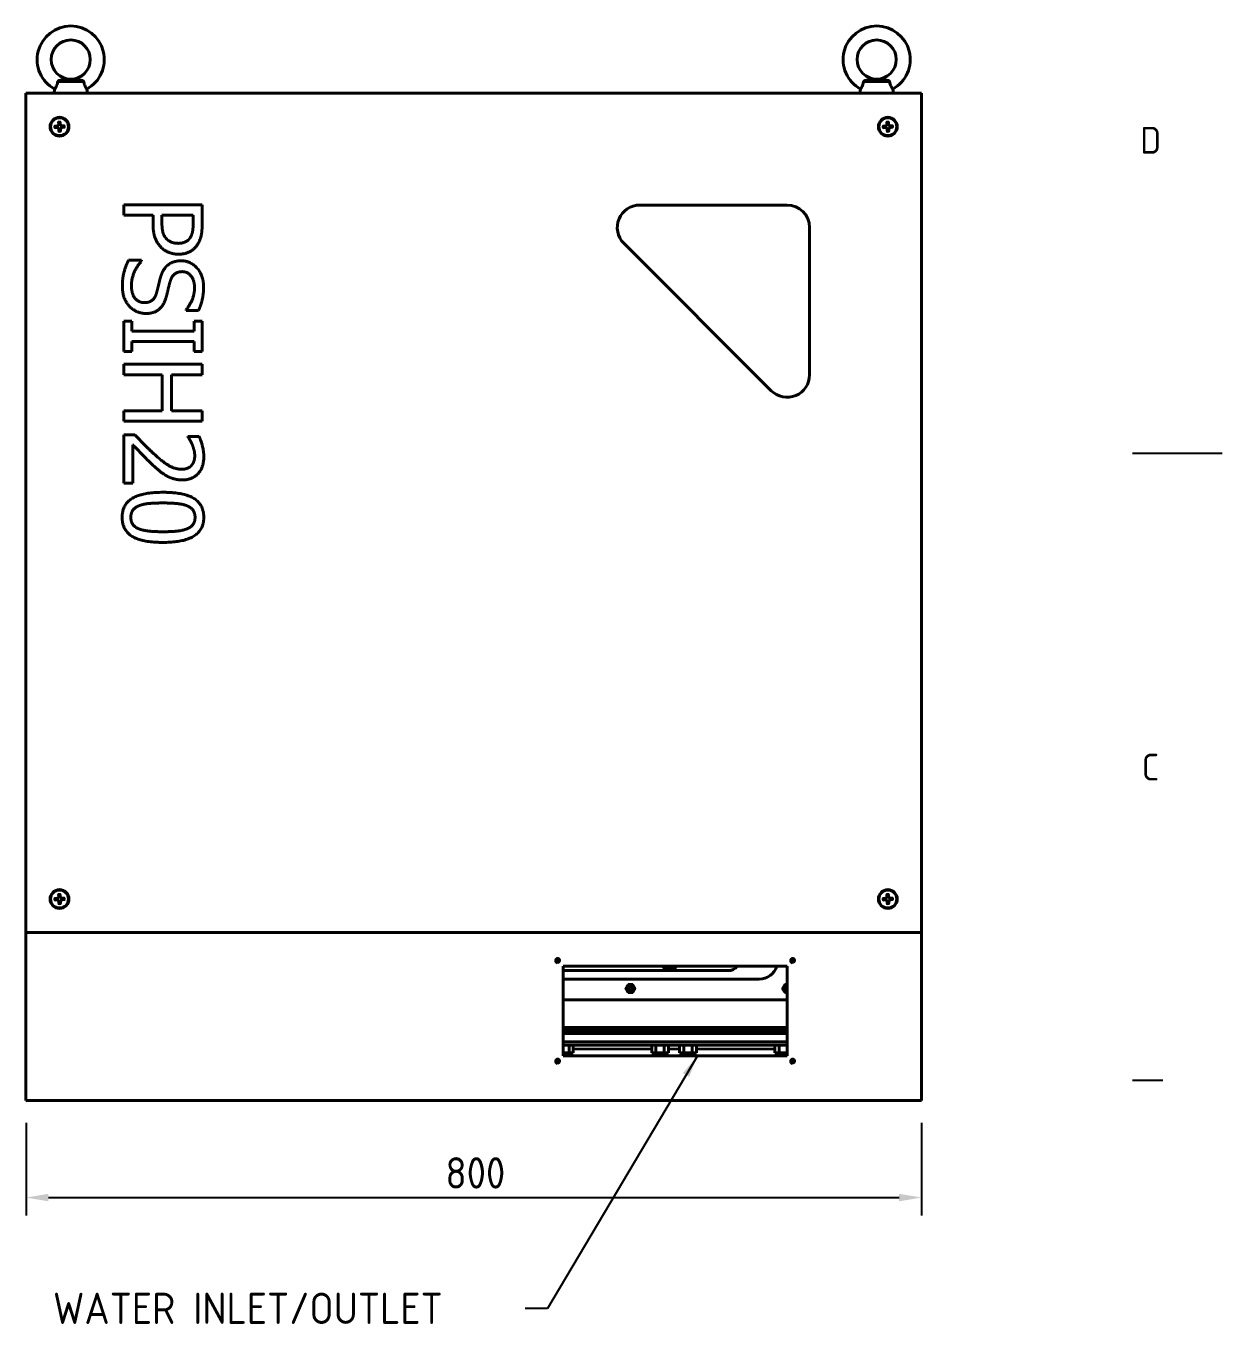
# Model space of a CAD drawing. Header units: millimetres. Extents: x 0 to 4752, y 0 to 3360.
# Drawn here: x 3683 to 4752, y 902 to 2062 of the extents above; entities that cross this region are included whole.
import ezdxf

# ---------------------------------------------------------------- set-up
doc = ezdxf.new("R2010")
doc.units = ezdxf.units.MM
doc.header["$LTSCALE"] = 8
doc.layers.get('0').update_dxf_attribs({"color": 3, "lineweight": 25})
for name, color, linetype, lineweight in [('가시적인 것(ISO)', 3, 'Continuous', 40), ('가시적인 좁은 것(ISO)', 3, 'Continuous', 35), ('경계(ISO)', 7, 'Continuous', 25), ('기호(ISO)', 5, 'Continuous', 25), ('치수(ISO)', 2, 'Continuous', 25)]:
    doc.layers.add(name, color=color, linetype=linetype, lineweight=lineweight)
doc.styles.add('문자 텍스트_PSTEK_POSCO', font='isocp.shx')
doc.styles.add('치수 텍스트_PSTEK_POSCO', font='isocp.shx')
doc.dimstyles.new('치수_PSTEK_POSCO', dxfattribs={"dimscale": 8, "dimtxt": 3.5, "dimasz": 2.5, "dimexe": 2, "dimexo": 2.5, "dimgap": 1, "dimtad": 1, "dimrnd": 1e-08, "dimdsep": 46, "dimtxsty": '치수 텍스트_PSTEK_POSCO', "dimcen": 0.09, "dimdle": 10, "dimclrd": 7, "dimclre": 7, "dimclrt": 2, "dimadec": 1, "dimazin": 2, "dimtfac": 1, "dimtmove": 0, "dimatfit": 3, "dimfxl": 0, "dimtolj": 1, "dimlwd": -1, "dimlwe": -1, "dimarcsym": 0})
doc.dimstyles.new('치수_PSTEK_POSCO$7', dxfattribs={"dimscale": 8, "dimtxt": 3.5, "dimasz": 2.5, "dimexe": 2, "dimexo": 2.5, "dimgap": 1, "dimtad": 1, "dimrnd": 1e-08, "dimdsep": 46, "dimtxsty": '치수 텍스트_PSTEK_POSCO', "dimcen": 0.09, "dimdle": 10, "dimclrd": 7, "dimclre": 7, "dimclrt": 2, "dimadec": 1, "dimazin": 2, "dimtfac": 1, "dimtmove": 0, "dimatfit": 3, "dimfxl": 0, "dimtolj": 1, "dimlwd": -1, "dimlwe": -1, "dimarcsym": 0})

# ---------------------------------------------------------------- blocks, each defined once
blk = doc.blocks.new('경계 Default Border')
at = {"layer": '경계(ISO)'}
blk.add_line((584, 140), (587.4, 140), dxfattribs=at)
at = {"layer": '경계(ISO)', "flags": 128}
blk.add_lwpolyline([(594, 210), (584, 210)], dxfattribs=at)
at = {"layer": '경계(ISO)', "color": 2, "char_height": 3, "attachment_point": 7, "style": '문자 텍스트_PSTEK_POSCO'}
for s, insert in [('D', (584.88, 243.47)), ('C', (585.04, 173.47))]:
    blk.add_mtext(s, dxfattribs=dict(at, insert=insert))
blk = doc.blocks.new('*D31')
at = {"layer": 'Defpoints', "color": 0}
for p in [(3683.5, 1101.9), (4483.5, 1101.9), (4483.5, 1015.2)]:
    blk.add_point(p, dxfattribs=at)
at = {"layer": '치수(ISO)', "color": 7}
for p, q in [((3683.5, 1081.9), (3683.5, 999.2)), ((4483.5, 1081.9), (4483.5, 999.2)), ((3703.5, 1015.2), (4463.5, 1015.2))]:
    blk.add_line(p, q, dxfattribs=at)
for points in [[(3703.5, 1018.5), (3703.5, 1011.8), (3683.5, 1015.2)], [(4463.5, 1018.5), (4463.5, 1011.8), (4483.5, 1015.2)]]:
    blk.add_solid(points, dxfattribs=at)
at = {"layer": '치수(ISO)', "color": 2, "insert": (4058.2, 1037.2), "char_height": 28, "attachment_point": 4, "style": '치수 텍스트_PSTEK_POSCO'}
blk.add_mtext('\\A1;800', dxfattribs=at)

msp = doc.modelspace()

# ---------------------------------------------------------------- linework, layer by layer
at = {"layer": '가시적인 것(ISO)'}
for p, q in [((4483.455, 2001.882), (3683.455, 2001.882)), ((3683.455, 2001.882), (3683.455, 1251.882)), ((3709.1, 2005.539), (3708.455, 2001.882)), ((3737.81, 2005.539), (3738.455, 2001.882)), ((4429.1, 2005.539), (4428.455, 2001.882)), ((4457.81, 2005.539), (4458.455, 2001.882)), ((4483.455, 1251.882), (4483.455, 2001.882)), ((3709.331, 1971.149), (3709.285, 1972.284)), ((3709.422, 1972.431), (3711.633, 1972.52)), ((3710.994, 1971.087), (3710.939, 1972.478)), ((3712.674, 1973.647), (3712.585, 1975.858)), ((3712.66, 1974.342), (3714.05, 1974.398)), ((3712.721, 1976.006), (3713.856, 1976.051)), ((3714.004, 1975.915), (3714.092, 1973.704)), ((3715.22, 1972.663), (3717.431, 1972.752)), ((3715.915, 1972.677), (3715.971, 1971.286)), ((3717.579, 1972.615), (3717.624, 1971.48)), ((4449.331, 1971.149), (4449.285, 1972.284)), ((4449.422, 1972.431), (4451.633, 1972.52)), ((4450.994, 1971.087), (4450.939, 1972.478)), ((4452.674, 1973.647), (4452.585, 1975.858)), ((4452.66, 1974.342), (4454.05, 1974.398)), ((4452.721, 1976.006), (4453.856, 1976.051)), ((4454.004, 1975.915), (4454.092, 1973.704)), ((4455.22, 1972.663), (4457.431, 1972.752)), ((4455.915, 1972.677), (4455.971, 1971.286)), ((4457.579, 1972.615), (4457.624, 1971.48)), ((3711.69, 1971.101), (3709.478, 1971.012)), ((3712.905, 1967.849), (3712.817, 1970.06)), ((3714.249, 1969.422), (3712.859, 1969.366)), ((3714.188, 1967.758), (3713.053, 1967.713)), ((3714.236, 1970.117), (3714.324, 1967.906)), ((3717.488, 1971.333), (3715.276, 1971.244)), ((4451.69, 1971.101), (4449.478, 1971.012)), ((4452.905, 1967.849), (4452.817, 1970.06)), ((4454.249, 1969.422), (4452.859, 1969.366)), ((4454.188, 1967.758), (4453.053, 1967.713)), ((4454.236, 1970.117), (4454.324, 1967.906)), ((4457.488, 1971.333), (4455.276, 1971.244)), ((3770.868, 1902.224), (3770.868, 1892.921)), ((3840.868, 1902.224), (3770.868, 1902.224)), ((3840.868, 1884.639), (3840.868, 1902.224)), ((3770.868, 1892.921), (3796.962, 1892.921)), ((3796.962, 1892.921), (3796.962, 1885.036)), ((3804.904, 1886.568), (3804.904, 1892.921)), ((3804.904, 1892.921), (3832.813, 1892.921)), ((3832.813, 1892.921), (3832.813, 1885.206)), ((4231.739, 1901.882), (4363.455, 1901.882)), ((4383.455, 1881.882), (4383.455, 1750.166)), ((4349.313, 1736.024), (4217.597, 1867.74)), ((3786.752, 1852.589), (3775.066, 1852.589)), ((3786.752, 1851.908), (3786.752, 1852.589)), ((3778.016, 1798.245), (3770.868, 1798.245)), ((3770.868, 1798.245), (3770.868, 1771.13)), ((3778.016, 1789.339), (3778.016, 1798.245)), ((3826.46, 1808.399), (3826.46, 1807.719)), ((3826.46, 1807.719), (3837.578, 1807.719)), ((3833.721, 1798.245), (3833.721, 1789.339)), ((3840.868, 1798.245), (3833.721, 1798.245)), ((3840.868, 1771.13), (3840.868, 1798.245)), ((3833.721, 1789.339), (3778.016, 1789.339)), ((3778.016, 1780.036), (3833.721, 1780.036)), ((3778.016, 1771.13), (3778.016, 1780.036)), ((3833.721, 1780.036), (3833.721, 1771.13)), ((3770.868, 1771.13), (3778.016, 1771.13)), ((3833.721, 1771.13), (3840.868, 1771.13)), ((3770.868, 1759.615), (3770.868, 1750.312)), ((3840.868, 1759.615), (3770.868, 1759.615)), ((3840.868, 1750.312), (3840.868, 1759.615)), ((3770.868, 1750.312), (3805.131, 1750.312)), ((3805.131, 1750.312), (3805.131, 1718.091)), ((3813.413, 1750.312), (3840.868, 1750.312)), ((3813.413, 1718.091), (3813.413, 1750.312)), ((3805.131, 1718.091), (3770.868, 1718.091)), ((3770.868, 1718.091), (3770.868, 1708.788)), ((3840.868, 1718.091), (3813.413, 1718.091)), ((3840.868, 1708.788), (3840.868, 1718.091)), ((3770.868, 1708.788), (3840.868, 1708.788)), ((3780.795, 1696.592), (3770.868, 1696.592)), ((3770.868, 1696.592), (3770.868, 1653.424)), ((3828.162, 1695.117), (3828.162, 1694.607)), ((3838.145, 1695.117), (3828.162, 1695.117)), ((3778.98, 1653.424), (3778.98, 1687.8)), ((3770.868, 1653.424), (3778.98, 1653.424)), ((3709.331, 1281.149), (3709.285, 1282.284)), ((3709.422, 1282.431), (3711.633, 1282.52)), ((3711.69, 1281.101), (3709.478, 1281.012)), ((3710.994, 1281.087), (3710.939, 1282.478)), ((3712.674, 1283.647), (3712.585, 1285.858)), ((3712.66, 1284.342), (3714.05, 1284.398)), ((3712.721, 1286.006), (3713.856, 1286.051)), ((3712.905, 1277.849), (3712.817, 1280.06)), ((3714.249, 1279.422), (3712.859, 1279.366)), ((3714.188, 1277.758), (3713.053, 1277.713)), ((3714.004, 1285.915), (3714.092, 1283.704)), ((3714.236, 1280.117), (3714.324, 1277.906)), ((3715.22, 1282.663), (3717.431, 1282.752)), ((3717.488, 1281.333), (3715.276, 1281.244)), ((3715.915, 1282.677), (3715.971, 1281.286)), ((3717.579, 1282.615), (3717.624, 1281.48)), ((4449.331, 1281.149), (4449.285, 1282.284)), ((4449.422, 1282.431), (4451.633, 1282.52)), ((4451.69, 1281.101), (4449.478, 1281.012)), ((4450.994, 1281.087), (4450.939, 1282.478)), ((4452.674, 1283.647), (4452.585, 1285.858)), ((4452.66, 1284.342), (4454.05, 1284.398)), ((4452.721, 1286.006), (4453.856, 1286.051)), ((4452.905, 1277.849), (4452.817, 1280.06)), ((4454.249, 1279.422), (4452.859, 1279.366)), ((4454.188, 1277.758), (4453.053, 1277.713)), ((4454.004, 1285.915), (4454.092, 1283.704)), ((4454.236, 1280.117), (4454.324, 1277.906)), ((4455.22, 1282.663), (4457.431, 1282.752)), ((4457.488, 1281.333), (4455.276, 1281.244)), ((4455.915, 1282.677), (4455.971, 1281.286)), ((4457.579, 1282.615), (4457.624, 1281.48)), ((3683.455, 1101.882), (3683.455, 1251.882)), ((3683.455, 1251.882), (4483.455, 1251.882)), ((4483.455, 1101.882), (4483.455, 1251.882)), ((4163.455, 1221.882), (4363.455, 1221.882)), ((4163.455, 1141.882), (4163.455, 1221.882)), ((4163.455, 1217.882), (4255.568, 1217.882)), ((4261.341, 1217.882), (4310.894, 1217.882)), ((4363.455, 1221.882), (4363.455, 1141.882)), ((4163.455, 1210.282), (4338.455, 1210.282)), ((4163.455, 1191.882), (4363.455, 1191.882)), ((4363.455, 1167.232), (4163.455, 1167.232)), ((4363.455, 1163.732), (4163.455, 1163.732)), ((4363.455, 1161.882), (4163.455, 1161.882)), ((4363.455, 1154.182), (4163.455, 1154.182)), ((4163.455, 1151.182), (4363.455, 1151.182)), ((4168.707, 1151.182), (4168.707, 1144.382)), ((4172.46, 1151.182), (4172.46, 1144.382)), ((4242.449, 1151.182), (4242.449, 1144.382)), ((4246.202, 1151.182), (4246.202, 1144.382)), ((4253.707, 1151.182), (4253.707, 1144.382)), ((4257.46, 1151.182), (4257.46, 1144.382)), ((4267.449, 1151.182), (4267.449, 1144.382)), ((4271.202, 1151.182), (4271.202, 1144.382)), ((4278.707, 1151.182), (4278.707, 1144.382)), ((4282.46, 1151.182), (4282.46, 1144.382)), ((4352.449, 1151.182), (4352.449, 1144.382)), ((4356.202, 1151.182), (4356.202, 1144.382)), ((4168.707, 1144.382), (4163.455, 1144.382)), ((4363.455, 1141.882), (4163.455, 1141.882)), ((4172.46, 1144.382), (4168.707, 1144.382)), ((4246.202, 1144.382), (4242.449, 1144.382)), ((4253.707, 1144.382), (4246.202, 1144.382)), ((4257.46, 1144.382), (4253.707, 1144.382)), ((4271.202, 1144.382), (4267.449, 1144.382)), ((4278.707, 1144.382), (4271.202, 1144.382)), ((4282.46, 1144.382), (4278.707, 1144.382)), ((4356.202, 1144.382), (4352.449, 1144.382)), ((4363.455, 1144.382), (4356.202, 1144.382)), ((3683.455, 1101.882), (4483.455, 1101.882))]:
    msp.add_line(p, q, dxfattribs=at)
for centre, radius in [((3723.455, 2031.882), 17.5), ((4443.455, 2031.882), 17.5), ((3713.455, 1971.882), 8.4), ((3713.455, 1971.882), 8), ((4453.455, 1971.882), 8.4), ((4453.455, 1971.882), 8), ((3713.455, 1281.882), 8.4), ((3713.455, 1281.882), 8), ((4453.455, 1281.882), 8.4), ((4453.455, 1281.882), 8), ((4158.455, 1226.882), 1.621), ((4368.455, 1226.882), 1.621), ((4223.455, 1201.882), 2), ((4223.455, 1201.882), 1.6), ((4158.455, 1136.882), 1.621), ((4368.455, 1136.882), 1.621)]:
    msp.add_circle(centre, radius, dxfattribs=at)
for centre, radius, start, end in [((3723.455, 2031.882), 30, 298.587692, 241.412308), ((4443.455, 2031.882), 30, 298.587692, 241.412308), ((3709.427, 1972.289), 0.142, 92.289573, 182.289573), ((3710.953, 1972.478), 0.0142, 92.289573, 182.289573), ((3713.455, 1971.882), 1.93, 160.704909, 203.874235), ((3713.455, 1971.882), 1.93, 113.874235, 160.704911), ((3712.727, 1975.864), 0.142, 92.289573, 182.289573), ((3712.661, 1974.328), 0.0142, 92.289573, 182.289573), ((3713.455, 1971.882), 1.93, 70.704911, 113.874237), ((3713.862, 1975.909), 0.142, 2.289573, 92.289573), ((3714.051, 1974.384), 0.0142, 2.289573, 92.289573), ((3713.455, 1971.882), 1.93, 23.874235, 70.704911), ((3713.455, 1971.882), 1.93, 340.704911, 23.874235), ((3715.901, 1972.676), 0.0142, 2.289573, 92.289573), ((3717.437, 1972.61), 0.142, 2.289573, 92.289573), ((4449.427, 1972.289), 0.142, 92.289573, 182.289573), ((4450.953, 1972.478), 0.0142, 92.289573, 182.289573), ((4453.455, 1971.882), 1.93, 160.704909, 203.874235), ((4453.455, 1971.882), 1.93, 113.874235, 160.704911), ((4452.727, 1975.864), 0.142, 92.289573, 182.289573), ((4452.661, 1974.328), 0.0142, 92.289573, 182.289573), ((4453.455, 1971.882), 1.93, 70.704911, 113.874237), ((4453.862, 1975.909), 0.142, 2.289573, 92.289573), ((4454.051, 1974.384), 0.0142, 2.289573, 92.289573), ((4453.455, 1971.882), 1.93, 23.874235, 70.704911), ((4453.455, 1971.882), 1.93, 340.704911, 23.874235), ((4455.901, 1972.676), 0.0142, 2.289573, 92.289573), ((4457.437, 1972.61), 0.142, 2.289573, 92.289573), ((3709.473, 1971.154), 0.142, 182.289573, 272.289573), ((3711.009, 1971.088), 0.0142, 182.289573, 272.289573), ((3713.455, 1971.882), 1.93, 203.874235, 250.704911), ((3713.455, 1971.882), 1.93, 250.704911, 293.874235), ((3712.858, 1969.38), 0.0142, 182.289573, 272.289573), ((3713.047, 1967.854), 0.142, 182.289573, 272.289573), ((3714.182, 1967.9), 0.142, 272.289573, 2.289573), ((3713.455, 1971.882), 1.93, 293.874235, 340.704911), ((3714.249, 1969.436), 0.0142, 272.289573, 2.289573), ((3715.956, 1971.286), 0.0142, 272.289573, 2.289573), ((3717.482, 1971.475), 0.142, 272.289573, 2.289573), ((4449.473, 1971.154), 0.142, 182.289573, 272.289573), ((4451.009, 1971.088), 0.0142, 182.289573, 272.289573), ((4453.455, 1971.882), 1.93, 203.874235, 250.704911), ((4453.455, 1971.882), 1.93, 250.704911, 293.874235), ((4452.858, 1969.38), 0.0142, 182.289573, 272.289573), ((4453.047, 1967.854), 0.142, 182.289573, 272.289573), ((4454.182, 1967.9), 0.142, 272.289573, 2.289573), ((4453.455, 1971.882), 1.93, 293.874235, 340.704911), ((4454.249, 1969.436), 0.0142, 272.289573, 2.289573), ((4455.956, 1971.286), 0.0142, 272.289573, 2.289573), ((4457.482, 1971.475), 0.142, 272.289573, 2.289573), ((4231.739, 1881.882), 20, 90, 225), ((4363.455, 1881.882), 20, 0, 90), ((4363.455, 1750.166), 20, 225, 0), ((3709.427, 1282.289), 0.142, 92.289573, 182.289573), ((3709.473, 1281.154), 0.142, 182.289573, 272.289573), ((3710.953, 1282.478), 0.0142, 92.289573, 182.289573), ((3711.009, 1281.088), 0.0142, 182.289573, 272.289573), ((3713.455, 1281.882), 1.93, 160.704909, 203.874235), ((3713.455, 1281.882), 1.93, 113.874235, 160.704911), ((3713.455, 1281.882), 1.93, 203.874235, 250.704911), ((3712.727, 1285.864), 0.142, 92.289573, 182.289573), ((3712.661, 1284.328), 0.0142, 92.289573, 182.289573), ((3713.455, 1281.882), 1.93, 70.704911, 113.874237), ((3713.455, 1281.882), 1.93, 250.704911, 293.874235), ((3712.858, 1279.38), 0.0142, 182.289573, 272.289573), ((3713.047, 1277.854), 0.142, 182.289573, 272.289573), ((3713.862, 1285.909), 0.142, 2.289573, 92.289573), ((3714.051, 1284.384), 0.0142, 2.289573, 92.289573), ((3713.455, 1281.882), 1.93, 23.874235, 70.704911), ((3714.182, 1277.9), 0.142, 272.289573, 2.289573), ((3713.455, 1281.882), 1.93, 293.874235, 340.704911), ((3714.249, 1279.436), 0.0142, 272.289573, 2.289573), ((3713.455, 1281.882), 1.93, 340.704911, 23.874235), ((3715.901, 1282.676), 0.0142, 2.289573, 92.289573), ((3715.956, 1281.286), 0.0142, 272.289573, 2.289573), ((3717.437, 1282.61), 0.142, 2.289573, 92.289573), ((3717.482, 1281.475), 0.142, 272.289573, 2.289573), ((4449.427, 1282.289), 0.142, 92.289573, 182.289573), ((4449.473, 1281.154), 0.142, 182.289573, 272.289573), ((4450.953, 1282.478), 0.0142, 92.289573, 182.289573), ((4451.009, 1281.088), 0.0142, 182.289573, 272.289573), ((4453.455, 1281.882), 1.93, 160.704909, 203.874235), ((4453.455, 1281.882), 1.93, 113.874235, 160.704911), ((4453.455, 1281.882), 1.93, 203.874235, 250.704911), ((4452.727, 1285.864), 0.142, 92.289573, 182.289573), ((4452.661, 1284.328), 0.0142, 92.289573, 182.289573), ((4453.455, 1281.882), 1.93, 70.704911, 113.874237), ((4453.455, 1281.882), 1.93, 250.704911, 293.874235), ((4452.858, 1279.38), 0.0142, 182.289573, 272.289573), ((4453.047, 1277.854), 0.142, 182.289573, 272.289573), ((4453.862, 1285.909), 0.142, 2.289573, 92.289573), ((4454.051, 1284.384), 0.0142, 2.289573, 92.289573), ((4453.455, 1281.882), 1.93, 23.874235, 70.704911), ((4454.182, 1277.9), 0.142, 272.289573, 2.289573), ((4453.455, 1281.882), 1.93, 293.874235, 340.704911), ((4454.249, 1279.436), 0.0142, 272.289573, 2.289573), ((4453.455, 1281.882), 1.93, 340.704911, 23.874235), ((4455.901, 1282.676), 0.0142, 2.289573, 92.289573), ((4455.956, 1281.286), 0.0142, 272.289573, 2.289573), ((4457.437, 1282.61), 0.142, 2.289573, 92.289573), ((4457.482, 1281.475), 0.142, 272.289573, 2.289573), ((4256.455, 1222.882), 4, 194.477512, 245.215662), ((4258.455, 1222.882), 5, 191.536959, 210), ((4258.455, 1222.882), 5, 210, 270), ((4258.455, 1222.882), 3, 199.471221, 340.528779), ((4258.455, 1222.882), 2.4, 204.624318, 335.375682), ((4258.455, 1222.882), 5, 270, 330), ((4260.455, 1222.882), 4, 294.784338, 345.522488), ((4258.455, 1222.882), 5, 330, 348.463041), ((4310.894, 1227.882), 10, 270, 323.130102), ((4338.455, 1226.882), 16.6, 270, 342.470018), ((4223.455, 1201.882), 3.5, 150, 210), ((4223.455, 1201.882), 3.5, 90, 150), ((4223.455, 1201.882), 3.5, 210, 270), ((4223.455, 1201.882), 3.5, 30, 90), ((4223.455, 1201.882), 3.5, 270, 330), ((4223.455, 1201.882), 3.5, 330, 30), ((4363.455, 1201.882), 3.5, 150, 210), ((4363.455, 1201.882), 3.5, 90, 150), ((4363.455, 1201.882), 3.5, 210, 270), ((4363.455, 1201.882), 2, 90, 270), ((4363.455, 1201.882), 1.6, 90, 270)]:
    msp.add_arc(centre, radius, start, end, dxfattribs=at)
for points, knots in [([(3711.764, 2011.831), (3711.641, 2011.046), (3711.45, 2010.281), (3710.967, 2008.868), (3710.69, 2008.244), (3710.128, 2007.141), (3709.851, 2006.68), (3709.398, 2005.965), (3709.229, 2005.724), (3709.117, 2005.563), (3709.1, 2005.539), (3709.1, 2005.539)], [0, 0, 0, 0, 0.23899851, 0.23899851, 0.46692882, 0.46692882, 0.70340854, 0.70340854, 0.94828753, 0.94828753, 1.05391748, 1.05391748, 1.05391748, 1.05391748]), ([(3712.962, 2013.118), (3712.907, 2013.106), (3712.852, 2013.091), (3712.63, 2013.017), (3712.475, 2012.933), (3712.218, 2012.729), (3712.113, 2012.616), (3711.958, 2012.391), (3711.901, 2012.285), (3711.813, 2012.063), (3711.782, 2011.948), (3711.764, 2011.831)], [0.271392917, 0.271392917, 0.271392917, 0.271392917, 0.288081178, 0.288081178, 0.33959091, 0.33959091, 0.383935904, 0.383935904, 0.418333541, 0.418333541, 0.452018937, 0.452018937, 0.452018937, 0.452018937]), ([(3723.455, 2014.382), (3722.269, 2014.382), (3720.967, 2014.322), (3718.289, 2014.063), (3716.907, 2013.864), (3714.781, 2013.489), (3713.882, 2013.314), (3712.962, 2013.118)], [0, 0, 0, 0, 0.43889625, 0.43889625, 0.87779251, 0.87779251, 1.14519874, 1.14519874, 1.14519874, 1.14519874]), ([(3733.947, 2013.118), (3733.027, 2013.314), (3732.129, 2013.489), (3730.002, 2013.864), (3728.621, 2014.063), (3725.942, 2014.322), (3724.64, 2014.382), (3723.455, 2014.382)], [3.82419151, 3.82419151, 3.82419151, 3.82419151, 4.09159775, 4.09159775, 4.530494, 4.530494, 4.96939025, 4.96939025, 4.96939025, 4.96939025]), ([(3735.146, 2011.831), (3735.12, 2011.996), (3735.068, 2012.155), (3734.925, 2012.44), (3734.838, 2012.565), (3734.624, 2012.792), (3734.496, 2012.891), (3734.226, 2013.037), (3734.09, 2013.087), (3733.947, 2013.118)], [0, 0, 0, 0, 0.050301995, 0.050301995, 0.096763646, 0.096763646, 0.146676753, 0.146676753, 0.19198533, 0.19198533, 0.19198533, 0.19198533]), ([(3737.81, 2005.539), (3737.809, 2005.539), (3737.781, 2005.58), (3737.622, 2005.809), (3737.434, 2006.081), (3736.945, 2006.868), (3736.648, 2007.378), (3736.069, 2008.577), (3735.796, 2009.242), (3735.389, 2010.571), (3735.245, 2011.196), (3735.146, 2011.831)], [1.05391748, 1.05391748, 1.05391748, 1.05391748, 1.19193978, 1.19193978, 1.43584134, 1.43584134, 1.68063298, 1.68063298, 1.91383984, 1.91383984, 2.10739417, 2.10739417, 2.10739417, 2.10739417]), ([(4431.764, 2011.831), (4431.641, 2011.046), (4431.45, 2010.281), (4430.967, 2008.868), (4430.69, 2008.244), (4430.128, 2007.141), (4429.851, 2006.68), (4429.398, 2005.965), (4429.229, 2005.724), (4429.117, 2005.563), (4429.1, 2005.539), (4429.1, 2005.539)], [0, 0, 0, 0, 0.23899851, 0.23899851, 0.46692882, 0.46692882, 0.70340854, 0.70340854, 0.94828753, 0.94828753, 1.05391748, 1.05391748, 1.05391748, 1.05391748]), ([(4432.962, 2013.118), (4432.907, 2013.106), (4432.852, 2013.091), (4432.63, 2013.017), (4432.475, 2012.933), (4432.218, 2012.729), (4432.113, 2012.616), (4431.958, 2012.391), (4431.901, 2012.285), (4431.813, 2012.063), (4431.782, 2011.948), (4431.764, 2011.831)], [0.271392917, 0.271392917, 0.271392917, 0.271392917, 0.288081178, 0.288081178, 0.33959091, 0.33959091, 0.383935904, 0.383935904, 0.418333541, 0.418333541, 0.452018937, 0.452018937, 0.452018937, 0.452018937]), ([(4443.455, 2014.382), (4442.269, 2014.382), (4440.967, 2014.322), (4438.289, 2014.063), (4436.907, 2013.864), (4434.781, 2013.489), (4433.882, 2013.314), (4432.962, 2013.118)], [0, 0, 0, 0, 0.43889625, 0.43889625, 0.87779251, 0.87779251, 1.14519874, 1.14519874, 1.14519874, 1.14519874]), ([(4453.947, 2013.118), (4453.027, 2013.314), (4452.129, 2013.489), (4450.002, 2013.864), (4448.621, 2014.063), (4445.942, 2014.322), (4444.64, 2014.382), (4443.455, 2014.382)], [3.82419151, 3.82419151, 3.82419151, 3.82419151, 4.09159775, 4.09159775, 4.530494, 4.530494, 4.96939025, 4.96939025, 4.96939025, 4.96939025]), ([(4455.146, 2011.831), (4455.12, 2011.996), (4455.068, 2012.155), (4454.925, 2012.44), (4454.838, 2012.565), (4454.624, 2012.792), (4454.496, 2012.891), (4454.226, 2013.037), (4454.09, 2013.087), (4453.947, 2013.118)], [0, 0, 0, 0, 0.050301995, 0.050301995, 0.096763646, 0.096763646, 0.146676753, 0.146676753, 0.19198533, 0.19198533, 0.19198533, 0.19198533]), ([(4457.81, 2005.539), (4457.809, 2005.539), (4457.781, 2005.58), (4457.622, 2005.809), (4457.434, 2006.081), (4456.945, 2006.868), (4456.648, 2007.378), (4456.069, 2008.577), (4455.796, 2009.242), (4455.389, 2010.571), (4455.245, 2011.196), (4455.146, 2011.831)], [1.05391748, 1.05391748, 1.05391748, 1.05391748, 1.19193978, 1.19193978, 1.43584134, 1.43584134, 1.68063298, 1.68063298, 1.91383984, 1.91383984, 2.10739417, 2.10739417, 2.10739417, 2.10739417])]:
    msp.add_open_spline(points, degree=3, knots=knots, dxfattribs=at)
for points in [[(3796.962, 1885.036), (3796.962, 1877.548), (3800.65, 1867.735), (3804.223, 1864.104)], [(3809.102, 1871.649), (3806.719, 1873.918), (3804.904, 1880.895), (3804.904, 1886.568)], [(3832.813, 1885.206), (3832.813, 1880.839), (3831.622, 1874.939), (3830.147, 1872.727)], [(3836.5, 1866.317), (3838.826, 1869.663), (3840.868, 1878.399), (3840.868, 1884.639)], [(3819.483, 1867.678), (3816.136, 1867.678), (3811.201, 1869.55), (3809.102, 1871.649)], [(3830.147, 1872.727), (3828.445, 1870.174), (3823.113, 1867.678), (3819.483, 1867.678)], [(3804.223, 1864.104), (3807.06, 1861.211), (3815.228, 1857.978), (3819.766, 1857.978)], [(3819.766, 1857.978), (3825.609, 1857.978), (3833.834, 1862.403), (3836.5, 1866.317)], [(3775.066, 1852.589), (3772.797, 1847.881), (3769.62, 1837.216), (3769.62, 1829.615)], [(3777.675, 1830.296), (3777.675, 1835.685), (3782.44, 1847.313), (3786.752, 1851.908)], [(3809.442, 1847.54), (3807.116, 1845.328), (3804.223, 1839.599), (3803.259, 1835.968)], [(3822.092, 1852.078), (3818.008, 1852.078), (3811.768, 1849.696), (3809.442, 1847.54)], [(3842.116, 1828.537), (3842.116, 1838.804), (3830.601, 1852.078), (3822.092, 1852.078)], [(3803.259, 1835.968), (3802.238, 1831.941), (3800.99, 1826.552), (3800.082, 1823.318)], [(3808.478, 1818.894), (3809.329, 1821.73), (3811.371, 1830.296), (3812.165, 1833.245)], [(3812.165, 1833.245), (3813.356, 1837.67), (3818.632, 1842.378), (3823.056, 1842.378)], [(3823.056, 1842.378), (3827.991, 1842.378), (3834.061, 1834.38), (3834.061, 1827.913)], [(3769.62, 1829.615), (3769.62, 1823.205), (3772.91, 1814.696), (3775.974, 1811.349)], [(3789.361, 1814.696), (3784.085, 1814.696), (3777.675, 1822.581), (3777.675, 1830.296)], [(3800.082, 1823.318), (3798.778, 1818.837), (3793.559, 1814.696), (3789.361, 1814.696)], [(3834.061, 1827.913), (3834.061, 1822.184), (3829.523, 1811.746), (3826.46, 1808.399)], [(3837.578, 1807.719), (3839.791, 1812.2), (3842.116, 1822.638), (3842.116, 1828.537)], [(3775.974, 1811.349), (3778.753, 1808.343), (3786.695, 1804.996), (3790.836, 1804.996)], [(3790.836, 1804.996), (3797.359, 1804.996), (3806.265, 1811.689), (3808.478, 1818.894)], [(3797.643, 1679.688), (3793.275, 1683.659), (3785.163, 1691.941), (3780.795, 1696.592)], [(3828.162, 1694.607), (3828.956, 1693.472), (3831.225, 1689.785), (3832.019, 1687.8)], [(3842.343, 1677.192), (3842.343, 1681.843), (3839.564, 1692.224), (3838.145, 1695.117)], [(3778.98, 1687.8), (3781.987, 1684.566), (3792.311, 1673.732), (3797.132, 1669.307)], [(3832.019, 1687.8), (3832.983, 1685.474), (3834.231, 1680.369), (3834.231, 1677.873)], [(3822.603, 1665.847), (3816.987, 1665.847), (3806.436, 1671.689), (3797.643, 1679.688)], [(3823.113, 1656.317), (3831.962, 1656.317), (3842.343, 1667.378), (3842.343, 1677.192)], [(3834.231, 1677.873), (3834.231, 1675.263), (3832.813, 1670.952), (3831.395, 1669.307)], [(3797.132, 1669.307), (3800.026, 1666.584), (3806.038, 1661.649), (3809.102, 1659.947)], [(3809.102, 1659.947), (3812.051, 1658.245), (3818.972, 1656.317), (3823.113, 1656.317)], [(3831.395, 1669.307), (3829.977, 1667.662), (3825.552, 1665.847), (3822.603, 1665.847)], [(3805.812, 1645.255), (3787.376, 1645.255), (3769.393, 1634.42), (3769.393, 1622.848)], [(3784.709, 1633.343), (3788.567, 1634.817), (3798.437, 1635.725), (3805.812, 1635.725)], [(3842.286, 1622.848), (3842.286, 1634.307), (3824.758, 1645.255), (3805.812, 1645.255)], [(3805.812, 1635.725), (3812.675, 1635.725), (3823.567, 1634.704), (3827.141, 1633.286)], [(3777.165, 1622.848), (3777.165, 1626.933), (3781.079, 1631.981), (3784.709, 1633.343)], [(3827.141, 1633.286), (3830.828, 1631.811), (3834.515, 1626.762), (3834.515, 1622.848)], [(3769.393, 1622.848), (3769.393, 1611.446), (3787.035, 1600.498), (3805.868, 1600.498)], [(3784.539, 1612.524), (3780.852, 1613.942), (3777.165, 1618.991), (3777.165, 1622.848)], [(3805.868, 1610.028), (3798.664, 1610.028), (3788, 1611.163), (3784.539, 1612.524)], [(3805.868, 1600.498), (3824.134, 1600.498), (3842.286, 1611.333), (3842.286, 1622.848)], [(3827.254, 1612.581), (3823.68, 1611.163), (3813.073, 1610.028), (3805.868, 1610.028)], [(3834.515, 1622.848), (3834.515, 1618.934), (3830.828, 1613.999), (3827.254, 1612.581)]]:
    msp.add_open_spline(points, degree=2, dxfattribs=at)
for points, weights in [([(4254.125, 1220.382), (4253.704, 1221.111), (4253.259, 1221.882)], [1, 1.02350765399, 1.01789598298]), ([(4255.568, 1217.882), (4254.794, 1219.222), (4254.125, 1220.382)], [1, 1.0379548493, 1]), ([(4258.455, 1217.882), (4257.115, 1217.882), (4255.568, 1217.882)], [1, 1.0379548493, 1]), ([(4261.341, 1217.882), (4259.794, 1217.882), (4258.455, 1217.882)], [1, 1.0379548493, 1]), ([(4262.785, 1220.382), (4262.115, 1219.222), (4261.341, 1217.882)], [1, 1.0379548493, 1]), ([(4263.651, 1221.882), (4263.206, 1221.111), (4262.785, 1220.382)], [1.01789598298, 1.02350765399, 1]), ([(4219.413, 1201.882), (4219.955, 1202.82), (4220.424, 1203.632)], [1, 1.0379548493, 1]), ([(4220.424, 1200.132), (4219.955, 1200.944), (4219.413, 1201.882)], [1, 1.0379548493, 1]), ([(4220.424, 1203.632), (4220.893, 1204.444), (4221.434, 1205.382)], [1, 1.0379548493, 1]), ([(4221.434, 1198.382), (4220.893, 1199.32), (4220.424, 1200.132)], [1, 1.0379548493, 1]), ([(4221.434, 1205.382), (4222.517, 1205.382), (4223.455, 1205.382)], [1, 1.0379548493, 1]), ([(4223.455, 1198.382), (4222.517, 1198.382), (4221.434, 1198.382)], [1, 1.0379548493, 1]), ([(4223.455, 1205.382), (4224.393, 1205.382), (4225.475, 1205.382)], [1, 1.0379548493, 1]), ([(4225.475, 1198.382), (4224.393, 1198.382), (4223.455, 1198.382)], [1, 1.0379548493, 1]), ([(4225.475, 1205.382), (4226.017, 1204.444), (4226.486, 1203.632)], [1, 1.0379548493, 1]), ([(4226.486, 1200.132), (4226.017, 1199.32), (4225.475, 1198.382)], [1, 1.0379548493, 1]), ([(4226.486, 1203.632), (4226.955, 1202.82), (4227.496, 1201.882)], [1, 1.0379548493, 1]), ([(4227.496, 1201.882), (4226.955, 1200.944), (4226.486, 1200.132)], [1, 1.0379548493, 1]), ([(4359.413, 1201.882), (4359.955, 1202.82), (4360.424, 1203.632)], [1, 1.0379548493, 1]), ([(4360.424, 1200.132), (4359.955, 1200.944), (4359.413, 1201.882)], [1, 1.0379548493, 1]), ([(4360.424, 1203.632), (4360.893, 1204.444), (4361.434, 1205.382)], [1, 1.0379548493, 1]), ([(4361.434, 1198.382), (4360.893, 1199.32), (4360.424, 1200.132)], [1, 1.0379548493, 1]), ([(4361.434, 1205.382), (4362.517, 1205.382), (4363.455, 1205.382)], [1, 1.0379548493, 1]), ([(4363.455, 1198.382), (4362.517, 1198.382), (4361.434, 1198.382)], [1, 1.0379548493, 1])]:
    msp.add_rational_spline(points, weights, degree=2, dxfattribs=at)
at = {"layer": '가시적인 좁은 것(ISO)'}
for p, q in [((3735.146, 2011.831), (3711.764, 2011.831)), ((3712.962, 2013.118), (3733.947, 2013.118)), ((4455.146, 2011.831), (4431.764, 2011.831)), ((4432.962, 2013.118), (4453.947, 2013.118)), ((3710.939, 1972.478), (3709.285, 1972.284)), ((3712.721, 1976.006), (3712.66, 1974.342)), ((3714.05, 1974.398), (3713.856, 1976.051)), ((3717.579, 1972.615), (3715.915, 1972.677)), ((4450.939, 1972.478), (4449.285, 1972.284)), ((4452.721, 1976.006), (4452.66, 1974.342)), ((4454.05, 1974.398), (4453.856, 1976.051)), ((4457.579, 1972.615), (4455.915, 1972.677)), ((3709.331, 1971.149), (3710.994, 1971.087)), ((3712.859, 1969.366), (3713.053, 1967.713)), ((3714.188, 1967.758), (3714.249, 1969.422)), ((3715.971, 1971.286), (3717.624, 1971.48)), ((4449.331, 1971.149), (4450.994, 1971.087)), ((4452.859, 1969.366), (4453.053, 1967.713)), ((4454.188, 1967.758), (4454.249, 1969.422)), ((4455.971, 1971.286), (4457.624, 1971.48)), ((3710.939, 1282.478), (3709.285, 1282.284)), ((3709.331, 1281.149), (3710.994, 1281.087)), ((3712.721, 1286.006), (3712.66, 1284.342)), ((3712.859, 1279.366), (3713.053, 1277.713)), ((3714.05, 1284.398), (3713.856, 1286.051)), ((3714.188, 1277.758), (3714.249, 1279.422)), ((3717.579, 1282.615), (3715.915, 1282.677)), ((3715.971, 1281.286), (3717.624, 1281.48)), ((4450.939, 1282.478), (4449.285, 1282.284)), ((4449.331, 1281.149), (4450.994, 1281.087)), ((4452.721, 1286.006), (4452.66, 1284.342)), ((4452.859, 1279.366), (4453.053, 1277.713)), ((4454.05, 1284.398), (4453.856, 1286.051)), ((4454.188, 1277.758), (4454.249, 1279.422)), ((4457.579, 1282.615), (4455.915, 1282.677)), ((4455.971, 1281.286), (4457.624, 1281.48)), ((4363.455, 1164.899), (4163.455, 1164.899)), ((4172.46, 1148.182), (4242.449, 1148.182)), ((4257.46, 1148.182), (4267.449, 1148.182)), ((4282.46, 1148.182), (4352.449, 1148.182))]:
    msp.add_line(p, q, dxfattribs=at)
for centre, radius, start in [((4158.455, 1226.882), 2, 350), ((4258.455, 1222.882), 2.401, 204.613381), ((4368.455, 1226.882), 2, 350), ((4158.455, 1136.882), 2, 350), ((4368.455, 1136.882), 2, 350)]:
    msp.add_arc(centre, radius, start, 260, dxfattribs=at)

# ---------------------------------------------------------------- block references
at = {"xscale": 8, "yscale": 8, "zscale": 8}
msp.add_blockref('경계 Default Border', (0, 0), dxfattribs=at)

# ---------------------------------------------------------------- texts
at = {"layer": '기호(ISO)', "color": 2, "insert": (3707.597, 916.207), "char_height": 28, "width": 413.92609, "attachment_point": 4, "style": '치수 텍스트_PSTEK_POSCO'}
msp.add_mtext('{\\fISOCP|b0|i0;\\H28.0000;WATER INLET/OUTLET}', dxfattribs=at)

# ---------------------------------------------------------------- dimensions: what is measured, and where the dimension line sits
at = {"layer": '치수(ISO)', "color": 7}
dim = msp.add_linear_dim(base=(4483.455, 1015.158), p1=(3683.455, 1101.882), p2=(4483.455, 1101.882), angle=180, dimstyle='치수_PSTEK_POSCO', override={"dimdec": 2, "dimtp": 0, "dimtm": 0, "dimtdec": 2, "dimtofl": 0, "dimatfit": 1}, dxfattribs=at)
dim.commit()
dim.dimension.update_dxf_attribs({"geometry": '*D31', "text_midpoint": (4083.455, 1015.158), "dimtype": 160})

# ---------------------------------------------------------------- leaders
at = {"layer": '기호(ISO)', "color": 7, "annotation_type": 0, "has_hookline": 1, "hookline_direction": 1, "text_width": 404.787}
msp.add_leader([(4283.35, 1141.882), (4149.523, 916.207), (4129.523, 916.207)], dimstyle='치수_PSTEK_POSCO$7', override={"dimtad": 0}, dxfattribs=at)

doc.saveas('drawing.dxf')
